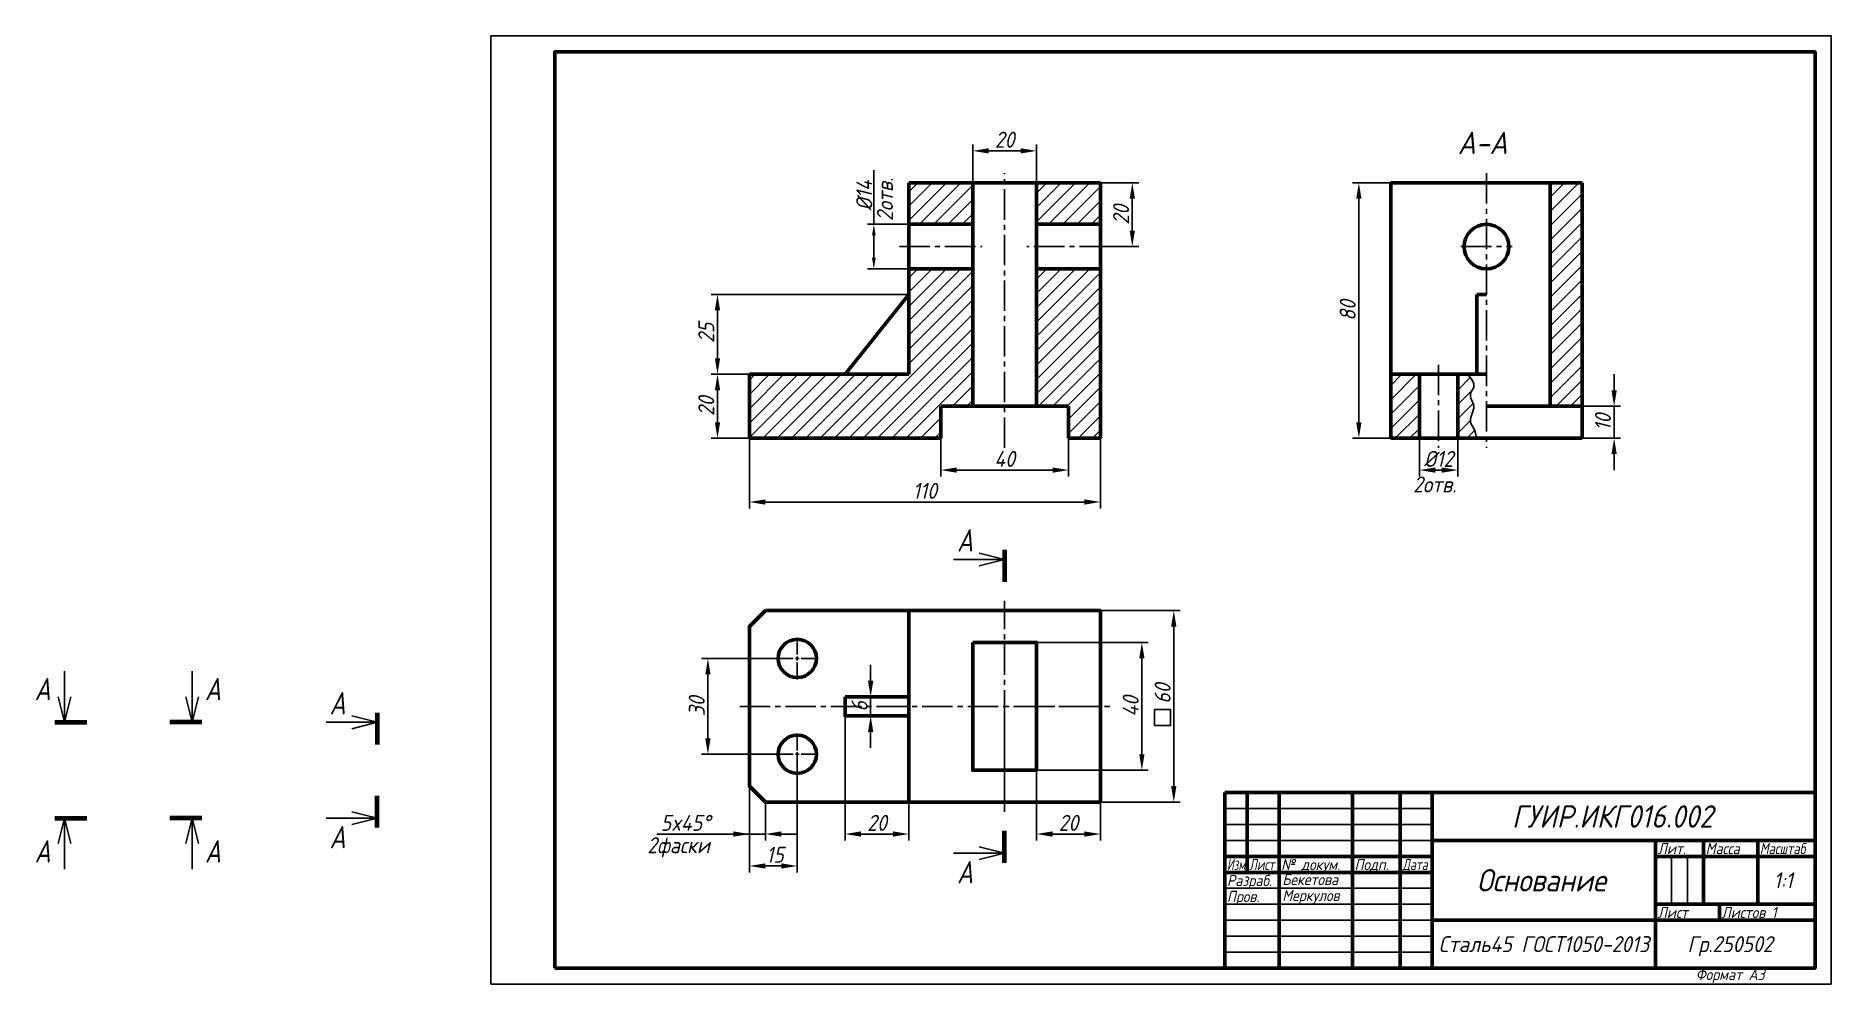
# Model space of a CAD drawing. Header units: millimetres. Extents: x -143 to 420, y 0 to 297.
import ezdxf
from ezdxf.enums import TextEntityAlignment as Align

# ---------------------------------------------------------------- set-up
doc = ezdxf.new("R2010")
doc.units = ezdxf.units.MM
doc.header["$LTSCALE"] = 0.5
doc.linetypes.add('CENTER2', pattern=[1.125, 0.75, -0.125, 0.125, -0.125])
doc.linetypes.add('осевая2', pattern=[28.575, 19.05, -3.175, 3.175, -3.175])
doc.layers.get('0').update_dxf_attribs({"lineweight": 60})
doc.layers.get('Defpoints').update_dxf_attribs({"color": 5})
doc.layers.add('1-оси', color=50, linetype='осевая2')
doc.layers.add('3-размеры', color=6, linetype='Continuous')
doc.layers.add('2-штриховка', color=7, linetype='Continuous', true_color=0x00c7c7)
doc.layers.add('4-текст', color=7, linetype='Continuous', true_color=0x00ad00)
doc.styles.get("Standard").update_dxf_attribs({"font": 'isocpeui.ttf', "width": 0.9})
doc.dimstyles.new('ISO-25', dxfattribs={"dimtxt": 3.5, "dimasz": 3.5, "dimexe": 2, "dimexo": 0, "dimgap": 1, "dimtad": 1, "dimtoh": 1, "dimdec": 0, "dimtxsty": 'Standard', "dimcen": 2.5, "dimadec": 0, "dimazin": 0, "dimtfac": 1, "dimtdec": 0, "dimtmove": 0, "dimatfit": 3, "dimldrblk": 'DOTSMALL', "dimfxl": 1, "dimarcsym": 0})
doc.dimstyles.new('Standart', dxfattribs={"dimtxt": 5, "dimasz": 5, "dimexe": 2, "dimexo": 0, "dimgap": 1, "dimtad": 1, "dimtoh": 1, "dimdec": 0, "dimtxsty": 'Standard', "dimcen": 2.5, "dimadec": 0, "dimazin": 0, "dimtfac": 1, "dimtdec": 0, "dimtmove": 0, "dimatfit": 3, "dimldrblk": 'DOTSMALL', "dimfxl": 1, "dimarcsym": 0})
pattern_1 = [(45, (64, -17), (-2.245064, 2.245064), [])]

# ---------------------------------------------------------------- blocks, each defined once
blk = doc.blocks.new('*U2')
at = {"layer": '1-оси', "color": 0, "linetype": 'CENTER2', "transparency": 16777216}
for p, q in [((0, 1.2), (0, 6.56)), ((-6.56, 0), (-1.2, 0)), ((1.2, 0), (6.56, 0)), ((0, -6.56), (0, -1.2))]:
    blk.add_line(p, q, dxfattribs=at)
at = {"layer": '1-оси', "color": 0, "linetype": 'Continuous', "transparency": 16777216}
for p, q in [((-0.6, 0), (0.6, 0)), ((0, -0.6), (0, 0.6))]:
    blk.add_line(p, q, dxfattribs=at)
blk = doc.blocks.new('*U3')
at = {"layer": '1-оси', "color": 0, "linetype": 'CENTER2', "transparency": 16777216}
for p, q in [((0, 1.2), (0, 6.56)), ((-6.56, 0), (-1.2, 0)), ((1.2, 0), (6.56, 0)), ((0, -6.56), (0, -1.2))]:
    blk.add_line(p, q, dxfattribs=at)
at = {"layer": '1-оси', "color": 0, "linetype": 'Continuous', "transparency": 16777216}
for p, q in [((-0.6, 0), (0.6, 0)), ((0, -0.6), (0, 0.6))]:
    blk.add_line(p, q, dxfattribs=at)
blk = doc.blocks.new('*D4')
at = {"layer": '3-размеры', "color": 0, "lineweight": -2, "transparency": 16777216}
for p, q in [((291, 171), (291, 159)), ((303, 171), (303, 159)), ((296, 161), (298, 161))]:
    blk.add_line(p, q, dxfattribs=at)
at = {"layer": '3-размеры', "color": 0, "transparency": 16777216}
for points in [[(296, 161.83), (296, 160.17), (291, 161)], [(298, 161.83), (298, 160.17), (303, 161)]]:
    blk.add_solid(points, dxfattribs=at)
at = {"layer": 'Defpoints', "color": 0, "transparency": 16777216}
for p in [(291, 171), (303, 171), (303, 161)]:
    blk.add_point(p, dxfattribs=at)
at = {"layer": '3-размеры', "color": 0, "transparency": 16777216, "insert": (297, 164.5), "char_height": 5, "attachment_point": 5}
blk.add_mtext('%%c12', dxfattribs=at)
blk = doc.blocks.new('_DotSmall')
at = {"color": 0, "linetype": 'ByBlock', "const_width": 0.5}
blk.add_lwpolyline([(-0.0625, 0, 1), (0.0625, 0, 1)], format="xyb", close=True, dxfattribs=at)
blk = doc.blocks.new('*D6')
at = {"layer": '3-размеры', "color": 0, "lineweight": -2, "transparency": 16777216}
for p, q in [((90, 102), (66, 102)), ((68, 97), (68, 77)), ((89.44, 72), (66, 72))]:
    blk.add_line(p, q, dxfattribs=at)
at = {"layer": '3-размеры', "color": 0, "transparency": 16777216}
for points in [[(67.17, 97), (68.83, 97), (68, 102)], [(67.17, 77), (68.83, 77), (68, 72)]]:
    blk.add_solid(points, dxfattribs=at)
at = {"layer": 'Defpoints', "color": 0, "transparency": 16777216}
for p in [(90, 102), (68, 72), (89.44, 72)]:
    blk.add_point(p, dxfattribs=at)
at = {"layer": '3-размеры', "color": 0, "transparency": 16777216, "insert": (64.5, 87), "char_height": 5, "attachment_point": 5, "rotation": 90}
blk.add_mtext('30', dxfattribs=at)
blk = doc.blocks.new('*D7')
at = {"layer": '3-размеры', "color": 0, "lineweight": -2, "transparency": 16777216}
for p, q in [((81, 62), (81, 45)), ((86, 57), (86, 45)), ((51.98, 47), (81, 47)), ((76, 47), (71, 47)), ((81, 47), (86, 47)), ((81, 47), (86, 47)), ((91, 47), (96, 47))]:
    blk.add_line(p, q, dxfattribs=at)
at = {"layer": '3-размеры', "color": 0, "transparency": 16777216}
for points in [[(76, 47.83), (76, 46.17), (81, 47)], [(91, 47.83), (91, 46.17), (86, 47)]]:
    blk.add_solid(points, dxfattribs=at)
at = {"layer": 'Defpoints', "color": 0, "transparency": 16777216}
for p in [(81, 62), (86, 57), (86, 47)]:
    blk.add_point(p, dxfattribs=at)
at = {"layer": '3-размеры', "color": 0, "transparency": 16777216, "insert": (61, 50.5), "char_height": 5, "attachment_point": 5}
blk.add_mtext('5x45%%d', dxfattribs=at)
blk = doc.blocks.new('*D8')
at = {"layer": '3-размеры', "color": 0, "lineweight": -2, "transparency": 16777216}
for p, q in [((119, 95), (119, 100)), ((121, 90), (117, 90)), ((119, 90), (119, 84)), ((121, 84), (117, 84)), ((119, 79), (119, 74))]:
    blk.add_line(p, q, dxfattribs=at)
at = {"layer": '3-размеры', "color": 0, "transparency": 16777216}
for points in [[(118.17, 95), (119.83, 95), (119, 90)], [(118.17, 79), (119.83, 79), (119, 84)]]:
    blk.add_solid(points, dxfattribs=at)
at = {"layer": 'Defpoints', "color": 0, "transparency": 16777216}
for p in [(121, 90), (119, 84), (121, 84)]:
    blk.add_point(p, dxfattribs=at)
at = {"layer": '3-размеры', "color": 0, "transparency": 16777216, "insert": (115.5, 87), "char_height": 5, "attachment_point": 5, "rotation": 90}
blk.add_mtext('6', dxfattribs=at)
blk = doc.blocks.new('*D9')
at = {"layer": '3-размеры', "color": 0, "lineweight": -2, "transparency": 16777216}
for p, q in [((141, 176), (141, 159)), ((181, 176), (181, 159)), ((146, 161), (176, 161))]:
    blk.add_line(p, q, dxfattribs=at)
at = {"layer": '3-размеры', "color": 0, "transparency": 16777216}
for points in [[(146, 161.83), (146, 160.17), (141, 161)], [(176, 161.83), (176, 160.17), (181, 161)]]:
    blk.add_solid(points, dxfattribs=at)
at = {"layer": 'Defpoints', "color": 0, "transparency": 16777216}
for p in [(141, 176), (181, 176), (181, 161)]:
    blk.add_point(p, dxfattribs=at)
at = {"layer": '3-размеры', "color": 0, "transparency": 16777216, "insert": (161, 164.5), "char_height": 5, "attachment_point": 5}
blk.add_mtext('40', dxfattribs=at)
blk = doc.blocks.new('*D10')
at = {"layer": '3-размеры', "color": 0, "lineweight": -2, "transparency": 16777216}
for p, q in [((352, 186), (352, 191)), ((342, 181), (354, 181)), ((352, 181), (352, 171)), ((342, 171), (354, 171)), ((352, 166), (352, 161))]:
    blk.add_line(p, q, dxfattribs=at)
at = {"layer": '3-размеры', "color": 0, "transparency": 16777216}
for points in [[(351.17, 186), (352.83, 186), (352, 181)], [(351.17, 166), (352.83, 166), (352, 171)]]:
    blk.add_solid(points, dxfattribs=at)
at = {"layer": 'Defpoints', "color": 0, "transparency": 16777216}
for p in [(342, 181), (342, 171), (352, 171)]:
    blk.add_point(p, dxfattribs=at)
at = {"layer": '3-размеры', "color": 0, "transparency": 16777216, "insert": (348.5, 176), "char_height": 5, "attachment_point": 5, "rotation": 90}
blk.add_mtext('10', dxfattribs=at)
blk = doc.blocks.new('*D12')
at = {"layer": '3-размеры', "color": 0, "lineweight": -2, "transparency": 16777216}
for p, q in [((96, 72), (96, 35)), ((81, 62), (81, 35)), ((86, 37), (91, 37))]:
    blk.add_line(p, q, dxfattribs=at)
at = {"layer": '3-размеры', "color": 0, "transparency": 16777216}
for points in [[(86, 37.83), (86, 36.17), (81, 37)], [(91, 37.83), (91, 36.17), (96, 37)]]:
    blk.add_solid(points, dxfattribs=at)
at = {"layer": 'Defpoints', "color": 0, "transparency": 16777216}
for p in [(96, 72), (81, 62), (96, 37)]:
    blk.add_point(p, dxfattribs=at)
at = {"layer": '3-размеры', "color": 0, "transparency": 16777216, "insert": (89, 40.5), "char_height": 5, "attachment_point": 5}
blk.add_mtext('15', dxfattribs=at)
blk = doc.blocks.new('*D14')
at = {"layer": '3-размеры', "color": 0, "lineweight": -2, "transparency": 16777216}
for p, q in [((151, 251), (151, 263)), ((156, 261), (166, 261)), ((171, 251), (171, 263))]:
    blk.add_line(p, q, dxfattribs=at)
at = {"layer": '3-размеры', "color": 0, "transparency": 16777216}
for points in [[(156, 261.83), (156, 260.17), (151, 261)], [(166, 261.83), (166, 260.17), (171, 261)]]:
    blk.add_solid(points, dxfattribs=at)
at = {"layer": 'Defpoints', "color": 0, "transparency": 16777216}
for p in [(171, 261), (151, 251), (171, 251)]:
    blk.add_point(p, dxfattribs=at)
at = {"layer": '3-размеры', "color": 0, "transparency": 16777216, "insert": (161, 264.5), "char_height": 5, "attachment_point": 5}
blk.add_mtext('20', dxfattribs=at)
blk = doc.blocks.new('*D16')
at = {"layer": '3-размеры', "color": 0, "lineweight": -2, "transparency": 16777216}
for p, q in [((171, 107), (206, 107)), ((204, 102), (204, 72)), ((171, 67), (206, 67))]:
    blk.add_line(p, q, dxfattribs=at)
at = {"layer": '3-размеры', "color": 0, "transparency": 16777216}
for points in [[(203.17, 102), (204.83, 102), (204, 107)], [(203.17, 72), (204.83, 72), (204, 67)]]:
    blk.add_solid(points, dxfattribs=at)
at = {"layer": 'Defpoints', "color": 0, "transparency": 16777216}
for p in [(171, 107), (171, 67), (204, 67)]:
    blk.add_point(p, dxfattribs=at)
at = {"layer": '3-размеры', "color": 0, "transparency": 16777216, "insert": (200.5, 87), "char_height": 5, "attachment_point": 5, "rotation": 90}
blk.add_mtext('40', dxfattribs=at)
blk = doc.blocks.new('*D17')
at = {"layer": '3-размеры', "color": 0, "lineweight": -2, "transparency": 16777216}
for p, q in [((171, 67), (171, 45)), ((191, 67), (191, 45)), ((176, 47), (186, 47))]:
    blk.add_line(p, q, dxfattribs=at)
at = {"layer": '3-размеры', "color": 0, "transparency": 16777216}
for points in [[(176, 47.83), (176, 46.17), (171, 47)], [(186, 47.83), (186, 46.17), (191, 47)]]:
    blk.add_solid(points, dxfattribs=at)
at = {"layer": 'Defpoints', "color": 0, "transparency": 16777216}
for p in [(171, 67), (191, 67), (191, 47)]:
    blk.add_point(p, dxfattribs=at)
at = {"layer": '3-размеры', "color": 0, "transparency": 16777216, "insert": (181, 50.5), "char_height": 5, "attachment_point": 5}
blk.add_mtext('20', dxfattribs=at)
blk = doc.blocks.new('*D19')
at = {"layer": '3-размеры', "color": 0, "lineweight": -2, "transparency": 16777216}
for p, q in [((81, 191), (69, 191)), ((71, 186), (71, 176)), ((81, 171), (69, 171))]:
    blk.add_line(p, q, dxfattribs=at)
at = {"layer": '3-размеры', "color": 0, "transparency": 16777216}
for points in [[(70.17, 186), (71.83, 186), (71, 191)], [(70.17, 176), (71.83, 176), (71, 171)]]:
    blk.add_solid(points, dxfattribs=at)
at = {"layer": 'Defpoints', "color": 0, "transparency": 16777216}
for p in [(81, 191), (71, 171), (81, 171)]:
    blk.add_point(p, dxfattribs=at)
at = {"layer": '3-размеры', "color": 0, "transparency": 16777216, "insert": (67.5, 181), "char_height": 5, "attachment_point": 5, "rotation": 90}
blk.add_mtext('20', dxfattribs=at)
blk = doc.blocks.new('*D20')
at = {"layer": '3-размеры', "color": 0, "lineweight": -2, "transparency": 16777216}
for p, q in [((131, 216), (69, 216)), ((71, 211), (71, 196)), ((81, 191), (69, 191))]:
    blk.add_line(p, q, dxfattribs=at)
at = {"layer": '3-размеры', "color": 0, "transparency": 16777216}
for points in [[(70.17, 211), (71.83, 211), (71, 216)], [(70.17, 196), (71.83, 196), (71, 191)]]:
    blk.add_solid(points, dxfattribs=at)
at = {"layer": 'Defpoints', "color": 0, "transparency": 16777216}
for p in [(131, 216), (71, 191), (81, 191)]:
    blk.add_point(p, dxfattribs=at)
at = {"layer": '3-размеры', "color": 0, "transparency": 16777216, "insert": (67.5, 204), "char_height": 5, "attachment_point": 5, "rotation": 90}
blk.add_mtext('25', dxfattribs=at)
blk = doc.blocks.new('*D21')
at = {"layer": '3-размеры', "color": 0, "lineweight": -2, "transparency": 16777216}
for p, q in [((81, 171), (81, 149)), ((191, 171), (191, 149)), ((86, 151), (186, 151))]:
    blk.add_line(p, q, dxfattribs=at)
at = {"layer": '3-размеры', "color": 0, "transparency": 16777216}
for points in [[(86, 151.83), (86, 150.17), (81, 151)], [(186, 151.83), (186, 150.17), (191, 151)]]:
    blk.add_solid(points, dxfattribs=at)
at = {"layer": 'Defpoints', "color": 0, "transparency": 16777216}
for p in [(81, 171), (191, 171), (191, 151)]:
    blk.add_point(p, dxfattribs=at)
at = {"layer": '3-размеры', "color": 0, "transparency": 16777216, "insert": (136, 154.5), "char_height": 5, "attachment_point": 5}
blk.add_mtext('110', dxfattribs=at)
blk = doc.blocks.new('*D23')
at = {"layer": '3-размеры', "color": 0, "lineweight": -2, "transparency": 16777216}
for p, q in [((191, 251), (203, 251)), ((201, 246), (201, 236)), ((191, 231), (203, 231))]:
    blk.add_line(p, q, dxfattribs=at)
at = {"layer": '3-размеры', "color": 0, "transparency": 16777216}
for points in [[(200.17, 246), (201.83, 246), (201, 251)], [(200.17, 236), (201.83, 236), (201, 231)]]:
    blk.add_solid(points, dxfattribs=at)
at = {"layer": 'Defpoints', "color": 0, "transparency": 16777216}
for p in [(191, 251), (191, 231), (201, 231)]:
    blk.add_point(p, dxfattribs=at)
at = {"layer": '3-размеры', "color": 0, "transparency": 16777216, "insert": (197.5, 241), "char_height": 5, "attachment_point": 5, "rotation": 90}
blk.add_mtext('20', dxfattribs=at)
blk = doc.blocks.new('*D36')
at = {"layer": '3-размеры', "color": 0, "lineweight": -2, "transparency": 16777216}
for p, q in [((131, 238), (118, 238)), ((120, 227.5), (120, 234.5)), ((131, 224), (118, 224))]:
    blk.add_line(p, q, dxfattribs=at)
at = {"layer": '3-размеры', "color": 0, "transparency": 16777216}
for points in [[(119.42, 234.5), (120.58, 234.5), (120, 238)], [(119.42, 227.5), (120.58, 227.5), (120, 224)]]:
    blk.add_solid(points, dxfattribs=at)
at = {"layer": 'Defpoints', "color": 0, "transparency": 16777216}
for p in [(120, 238), (131, 238), (131, 224)]:
    blk.add_point(p, dxfattribs=at)
at = {"layer": '3-размеры', "color": 0, "transparency": 16777216, "insert": (117, 247), "char_height": 3.5, "attachment_point": 5, "rotation": 90}
blk.add_mtext('{\\H1.42857x;%%C14}', dxfattribs=at)
blk = doc.blocks.new('lvraz')
at = {"lineweight": -3}
for p, q in [((0, 0), (0, 16)), ((-1.98, 7.99), (0, 0)), ((2, 8), (0, 0))]:
    blk.add_line(p, q, dxfattribs=at)
at = {"lineweight": 100}
blk.add_line((-3, 0), (7, 0), dxfattribs=at)
at = {"width": 0.8}
blk.add_text('A', height=7, dxfattribs=at).set_placement((-9.37, 6.92))
blk = doc.blocks.new('Pvraz')
at = {"lineweight": -3}
for p, q in [((0, 0), (0, 16)), ((-2, 8), (0, 0)), ((1.98, 7.99), (0, 0))]:
    blk.add_line(p, q, dxfattribs=at)
at = {"lineweight": 100}
blk.add_line((3, 0), (-7, 0), dxfattribs=at)
at = {"width": 0.8}
blk.add_text('A', height=7, dxfattribs=at).set_placement((4, 6.92))
blk = doc.blocks.new('Vraz')
at = {"lineweight": -3}
for p, q in [((0, 0), (-16, 0)), ((-8, -2), (0, 0)), ((-7.99, 1.98), (0, 0))]:
    blk.add_line(p, q, dxfattribs=at)
at = {"lineweight": 100}
blk.add_line((0, 3), (0, -7), dxfattribs=at)
at = {"width": 0.8}
blk.add_text('A', height=7, dxfattribs=at).set_placement((-14.93, 2.46))
blk = doc.blocks.new('lnraz')
at = {"lineweight": 100}
blk.add_line((-3, 0), (7, 0), dxfattribs=at)
at = {"lineweight": -3}
for p, q in [((-1.98, -7.99), (0, 0)), ((0, 0), (0, -16)), ((2, -8), (0, 0))]:
    blk.add_line(p, q, dxfattribs=at)
at = {"width": 0.8}
blk.add_text('A', height=7, dxfattribs=at).set_placement((-9.37, -13.92))
blk = doc.blocks.new('Pnraz')
at = {"lineweight": 100}
blk.add_line((3, 0), (-7, 0), dxfattribs=at)
at = {"lineweight": -3}
for p, q in [((-2, -8), (0, 0)), ((0, 0), (0, -16)), ((1.98, -7.99), (0, 0))]:
    blk.add_line(p, q, dxfattribs=at)
at = {"width": 0.8}
blk.add_text('A', height=7, dxfattribs=at).set_placement((4, -13.92))
blk = doc.blocks.new('Nraz')
at = {"lineweight": 100}
blk.add_line((0, -3), (0, 7), dxfattribs=at)
at = {"lineweight": -3}
for p, q in [((0, 0), (-16, 0)), ((-8, 2), (0, 0)), ((-7.99, -1.98), (0, 0))]:
    blk.add_line(p, q, dxfattribs=at)
at = {"width": 0.8}
blk.add_text('A', height=7, dxfattribs=at).set_placement((-14.93, -9.46))
blk = doc.blocks.new('*D44')
at = {"layer": '3-размеры', "color": 0, "lineweight": -2, "transparency": 16777216}
for p, q in [((191, 117), (216, 117)), ((214, 112), (214, 62)), ((191, 57), (216, 57))]:
    blk.add_line(p, q, dxfattribs=at)
at = {"layer": '3-размеры', "color": 0, "transparency": 16777216}
for points in [[(213.17, 112), (214.83, 112), (214, 117)], [(213.17, 62), (214.83, 62), (214, 57)]]:
    blk.add_solid(points, dxfattribs=at)
at = {"layer": 'Defpoints', "color": 0, "transparency": 16777216}
for p in [(191, 117), (191, 57), (214, 57)]:
    blk.add_point(p, dxfattribs=at)
at = {"layer": '3-размеры', "color": 0, "transparency": 16777216, "insert": (210.5, 91), "char_height": 5, "attachment_point": 5, "rotation": 90}
blk.add_mtext('60', dxfattribs=at)
blk = doc.blocks.new('*D45')
at = {"layer": '3-размеры', "color": 0, "lineweight": -2, "transparency": 16777216}
for p, q in [((111, 84), (111, 45)), ((131, 84), (131, 45)), ((116, 47), (126, 47))]:
    blk.add_line(p, q, dxfattribs=at)
at = {"layer": '3-размеры', "color": 0, "transparency": 16777216}
for points in [[(116, 47.83), (116, 46.17), (111, 47)], [(126, 47.83), (126, 46.17), (131, 47)]]:
    blk.add_solid(points, dxfattribs=at)
at = {"layer": 'Defpoints', "color": 0, "transparency": 16777216}
for p in [(111, 84), (131, 84), (131, 47)]:
    blk.add_point(p, dxfattribs=at)
at = {"layer": '3-размеры', "color": 0, "transparency": 16777216, "insert": (121, 50.5), "char_height": 5, "attachment_point": 5}
blk.add_mtext('20', dxfattribs=at)
blk = doc.blocks.new('*D46')
at = {"layer": '3-размеры', "color": 0, "lineweight": -2, "transparency": 16777216}
for p, q in [((282, 251), (270, 251)), ((272, 246), (272, 176)), ((282, 171), (270, 171))]:
    blk.add_line(p, q, dxfattribs=at)
at = {"layer": '3-размеры', "color": 0, "transparency": 16777216}
for points in [[(271.17, 246), (272.83, 246), (272, 251)], [(271.17, 176), (272.83, 176), (272, 171)]]:
    blk.add_solid(points, dxfattribs=at)
at = {"layer": 'Defpoints', "color": 0, "transparency": 16777216}
for p in [(282, 251), (272, 171), (282, 171)]:
    blk.add_point(p, dxfattribs=at)
at = {"layer": '3-размеры', "color": 0, "transparency": 16777216, "insert": (268.5, 211), "char_height": 5, "attachment_point": 5, "rotation": 90}
blk.add_mtext('80', dxfattribs=at)

msp = doc.modelspace()

# ---------------------------------------------------------------- hatches: boundary and pattern name
at = {"layer": '2-штриховка'}
h = msp.add_hatch(dxfattribs=at)
h.set_pattern_fill('ANSI31', color=256)
h.set_pattern_definition([(45, (14, -17), (-2.245064, 2.245064), [])])
h.paths.add_polyline_path([(141, 171), (141, 181), (151, 181), (151, 224), (131, 224), (131, 191), (86, 191), (81, 191), (81, 171)])
h.paths.add_polyline_path([(151, 238), (151, 251), (131, 251), (131, 238)])
h.paths.add_polyline_path([(191, 238), (191, 251), (171, 251), (171, 238)])
h.paths.add_polyline_path([(171, 224), (171, 181), (181, 181), (181, 171), (191, 171), (191, 224)])
h = msp.add_hatch(dxfattribs=at)
h.set_pattern_fill('ANSI31', color=256)
h.set_pattern_definition(pattern_1)
h.paths.add_polyline_path([(342, 251), (332, 251), (332, 191), (342, 191)])
h = msp.add_hatch(dxfattribs=at)
h.set_pattern_fill('ANSI31', color=256)
h.set_pattern_definition(pattern_1)
h.paths.add_polyline_path([(342, 251), (332, 251), (332, 191), (332, 181), (342, 181)])
h = msp.add_hatch(dxfattribs=at)
h.set_pattern_fill('ANSI31', color=256)
h.set_pattern_definition(pattern_1)
h.paths.add_polyline_path([(291, 191), (282, 191), (282, 171), (291, 171)])
edge = h.paths.add_edge_path()
edge.add_spline(control_points=[(309, 171), (308.76, 172.02), (308.34, 173.77), (306.02, 176.79), (309.35, 180.7), (306.03, 184.48), (309.02, 187.65), (307.21, 189.66), (306, 191)], knot_values=[0, 0, 0, 0, 3.162278, 5.398346, 10.497365, 14.620471, 16.856539, 21.328675, 21.328675, 21.328675, 21.328675], degree=3, periodic=0)
edge.add_line((306, 191), (303, 191))
edge.add_line((303, 191), (303, 171))
edge.add_line((303, 171), (309, 171))

# ---------------------------------------------------------------- linework, layer by layer
for p, q in [((131, 191), (131, 251)), ((131, 251), (191, 251)), ((151, 181), (151, 251)), ((171, 181), (171, 251)), ((191, 251), (191, 171)), ((342, 251), (282, 251)), ((282, 251), (282, 171)), ((332, 191), (332, 251)), ((342, 171), (342, 251)), ((131, 238), (151, 238)), ((191, 238), (171, 238)), ((131, 224), (151, 224)), ((191, 224), (171, 224)), ((131, 216), (111, 191)), ((309, 191), (309, 216)), ((309, 216), (312, 216)), ((81, 171), (81, 191)), ((81, 191), (86, 191)), ((86, 191), (131, 191)), ((282, 191), (312, 191)), ((291, 191), (291, 171)), ((302, 191), (312, 191)), ((303, 191), (303, 171)), ((312, 191), (309, 191)), ((332, 191), (332, 181)), ((161, 181), (141, 181)), ((141, 181), (141, 171)), ((161, 181), (181, 181)), ((181, 181), (181, 171)), ((312, 181), (342, 181)), ((81, 171), (141, 171)), ((181, 171), (191, 171)), ((282, 171), (342, 171)), ((131, 117), (131, 57)), ((141, 57), (141, 57)), ((365, 45), (365, 40))]:
    msp.add_line(p, q)
at = {"lineweight": 60}
for p, q in [((415, 60), (230, 60)), ((230, 5), (230, 60)), ((237, 60), (237, 35)), ((247, 5), (247, 60)), ((270, 60), (270, 5)), ((285, 5), (285, 60)), ((295, 60), (295, 5)), ((230, 40), (295, 40)), ((295, 45), (415, 45)), ((365, 5), (365, 45)), ((365, 40), (415, 40)), ((380, 45), (380, 25)), ((397, 25), (397, 45)), ((230, 35), (295, 35)), ((365, 25), (415, 25)), ((385, 20), (385, 25)), ((295, 20), (415, 20))]:
    msp.add_line(p, q, dxfattribs=at)
at = {"lineweight": -3}
for p, q in [((230, 55), (295, 55)), ((230, 50), (295, 50)), ((230, 45), (295, 45)), ((370, 25), (370, 40)), ((375, 40), (375, 25)), ((230, 30), (295, 30)), ((230, 25), (295, 25)), ((230, 20), (295, 20)), ((230, 15), (295, 15)), ((230, 10), (295, 10))]:
    msp.add_line(p, q, dxfattribs=at)
at = {"lineweight": 60}
msp.add_lwpolyline([(20, 5), (415, 5), (415, 292), (20, 292)], close=True, dxfattribs=at)
for points in [[(86, 117), (191, 117), (191, 57), (86, 57), (81, 62), (81, 112)], [(151, 107), (171, 107), (171, 67), (151, 67)], [(111, 90), (131, 90), (131, 84), (111, 84)]]:
    msp.add_lwpolyline(points, close=True)
for centre, radius in [((312, 231), 7), ((96, 102), 6), ((96, 72), 6)]:
    msp.add_circle(centre, radius)
at = {"layer": '1-оси'}
for p, q in [((161, 168), (161, 254)), ((312, 254), (312, 168)), ((151, 245), (151, 245)), ((128, 231), (154, 231)), ((194, 231), (168, 231)), ((304, 231), (320, 231)), ((297, 194), (297, 168)), ((161, 54), (161, 120)), ((78, 87), (194, 87)), ((191, 87), (161, 87)), ((161, 87), (161, 57))]:
    msp.add_line(p, q, dxfattribs=at)
at = {"layer": '2-штриховка'}
msp.add_spline([(306, 191), (308, 187), (307, 185), (308, 181), (307, 176), (308, 174), (309, 171)], degree=3, dxfattribs=at)
at = {"layer": '3-размеры'}
for p, q in [((120, 238), (120, 255)), ((303, 161), (303, 161))]:
    msp.add_line(p, q, dxfattribs=at)
msp.add_lwpolyline([(208, 86), (208, 81), (213, 81), (213, 86)], close=True, dxfattribs=at)
at = {"layer": 'Defpoints'}
msp.add_lwpolyline([(0, 0), (420, 0), (420, 297), (0, 297)], close=True, dxfattribs=at)

# ---------------------------------------------------------------- block references
for name, p in [('Vraz', (161, 133)), ('lvraz', (-133.63, 82)), ('Pvraz', (-93.63, 82)), ('Vraz', (-35.63, 82)), ('Nraz', (-35.63, 52)), ('lnraz', (-133.63, 52)), ('Pnraz', (-93.63, 52)), ('Nraz', (161, 41))]:
    msp.add_blockref(name, p)
at = {"layer": '1-оси', "linetype": 'CENTER2'}
for name, p in [('*U3', (96, 102)), ('*U2', (96, 72))]:
    msp.add_blockref(name, p, dxfattribs=at)

# ---------------------------------------------------------------- texts
at = {"width": 0.9}
msp.add_text('A-A', height=7, dxfattribs=at).set_placement((303, 260))
at = {"lineweight": -3, "width": 0.9}
msp.add_text('Формат А3', height=3.5, dxfattribs=at).set_placement((377.6, 1.25))
at = {"layer": '3-размеры', "width": 0.9}
msp.add_text('2отв.', height=5, rotation=90, dxfattribs=at).set_placement((126, 239))
for s, p in [('2отв.', (289, 154)), ('2фаски', (49, 41))]:
    msp.add_text(s, height=5, dxfattribs=at).set_placement(p)
at = {"layer": '4-текст', "width": 0.9}
for s, height, p in [('ГУИР.ИКГ016.002', 7, (320, 49)), ('Бекетова', 3.5, (248, 31)), ('Основание', 7, (309, 29)), ('1:1', 5, (402, 30)), ('Меркулов', 3.5, (248, 26)), ('Гр.250502', 5, (375, 10))]:
    msp.add_text(s, height=height, dxfattribs=at).set_placement(p)
at = {"layer": '4-текст', "lineweight": -3}
for s, width, p in [('Лит.', 0.9, (365.67, 40.7)), ('Масса', 0.9, (380.67, 40.7)), ('Масштаб', 0.8, (397.67, 40.7)), ('Изм.', 0.7, (230.67, 35.7)), ('Разраб.', 0.9, (230.67, 30.7)), ('Лист', 0.75, (237.67, 35.7)), ('№ докум.', 0.9, (247.67, 35.7)), ('Подп.', 0.9, (270.67, 35.7)), ('Дата', 0.75, (285.67, 35.7)), ('Пров.', 0.9, (230.67, 25.7)), ('Лист', 0.9, (365.67, 20.7)), ('Листов 1', 0.9, (385.67, 20.7))]:
    msp.add_text(s, height=3.5, dxfattribs=dict(at, width=width)).set_placement(p)
at = {"layer": '4-текст', "width": 0.855586}
msp.add_text('Сталь45 ГОСТ1050-2013', height=5, dxfattribs=at).set_placement((297, 10), (363, 10), align=Align.FIT)

# ---------------------------------------------------------------- dimensions: what is measured, and where the dimension line sits
at = {"layer": '3-размеры'}
for base, p1, p2, picture, middle in [((171, 261), (151, 251), (171, 251), '*D14', (161, 261)), ((181, 161), (141, 176), (181, 176), '*D9', (161, 161)), ((191, 151), (81, 171), (191, 171), '*D21', (136, 151)), ((131, 47), (111, 84), (131, 84), '*D45', (121, 47)), ((96, 37), (81, 62), (96, 72), '*D12', (89, 37)), ((191, 47), (171, 67), (191, 67), '*D17', (181, 47))]:
    dim = msp.add_linear_dim(base=base, p1=p1, p2=p2, dimstyle='Standart', dxfattribs=at)
    dim.commit()
    dim.dimension.update_dxf_attribs({"geometry": picture, "text_midpoint": middle, "dimtype": 160})
dim = msp.add_linear_dim(base=(120, 238), p1=(131, 224), p2=(131, 238), angle=90, text='{\\H1.42857x;%%C14}', dimstyle='ISO-25', override={"dimtmove": 2}, dxfattribs=at)
dim.commit()
dim.dimension.update_dxf_attribs({"geometry": '*D36', "text_midpoint": (117, 247), "dimtype": 160, "text_rotation": 90})
for base, p1, p2, picture, middle in [((201, 231), (191, 251), (191, 231), '*D23', (201, 241)), ((272, 171), (282, 251), (282, 171), '*D46', (272, 211)), ((71, 191), (131, 216), (81, 191), '*D20', (71, 204)), ((71, 171), (81, 191), (81, 171), '*D19', (71, 181)), ((352, 171), (342, 181), (342, 171), '*D10', (352, 176)), ((214, 57), (191, 117), (191, 57), '*D44', (214, 91)), ((204, 67), (171, 107), (171, 67), '*D16', (204, 87)), ((68, 72), (90, 102), (89.44, 72), '*D6', (68, 87)), ((119, 84), (121, 90), (121, 84), '*D8', (119, 87))]:
    dim = msp.add_linear_dim(base=base, p1=p1, p2=p2, angle=90, dimstyle='Standart', dxfattribs=at)
    dim.commit()
    dim.dimension.update_dxf_attribs({"geometry": picture, "text_midpoint": middle, "dimtype": 160})
dim = msp.add_linear_dim(base=(303, 161), p1=(291, 171), p2=(303, 171), text='%%c12', dimstyle='Standart', dxfattribs=at)
dim.commit()
dim.dimension.update_dxf_attribs({"geometry": '*D4', "text_midpoint": (297, 161), "dimtype": 160})
dim = msp.add_linear_dim(base=(86, 47), p1=(81, 62), p2=(86, 57), text='5x45%%d', dimstyle='Standart', override={"dimtmove": 1}, dxfattribs=at)
dim.commit()
dim.dimension.update_dxf_attribs({"geometry": '*D7', "text_midpoint": (61, 47), "dimtype": 160})

doc.saveas('drawing.dxf')
